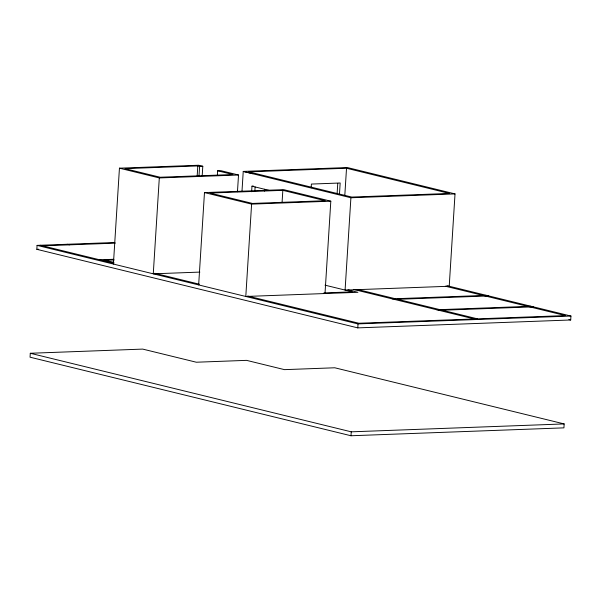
<?xml version="1.0" encoding="UTF-8"?>
<svg xmlns="http://www.w3.org/2000/svg" width="601" height="601" viewBox="0 0 601 601"><rect width="100%" height="100%" fill="white"/><g stroke="black" fill="none" stroke-linecap="round" stroke-linejoin="round"><path stroke-width="0.9" d="M30.298 353.268L30.05 357.197L350.999 435.755L563.918 427.859L564.166 423.93L334.772 367.782L284.498 369.645L246.56 360.36L196.324 362.223L142.707 349.098L30.298 353.268L351.247 431.826L564.166 423.93M446.866 285.67L570.95 316.051L570.702 319.98L357.783 327.876L36.834 249.317L37.082 245.381L114.836 242.504M113.409 264.064L119.441 168.182L198.653 165.245L202.792 166.259L202.206 175.567M119.441 168.182L159.303 177.941L153.27 273.823L199.87 272.095M197.158 176.176L197.804 165.936L124.985 168.641L160.151 177.242L232.97 174.545L217.622 170.789L217.337 175.439M198.954 176.619L199.6 166.372L197.804 165.936M198.661 284.934L204.475 192.59L283.687 189.653L330.813 201.185L325.006 293.536L323.346 293.13M237.463 191.757L238.522 175.004L220.822 170.669L217.622 170.789M242.008 191.005L243.24 171.413L347.37 167.551L455.025 193.905L449.217 286.249L345.087 290.11L350.901 197.767L243.24 171.413L252.886 173.742M251.624 191.749L251.977 186.175L253.577 186.115M204.475 192.59L251.601 204.122L245.794 296.473L357.911 292.311L347.941 289.87M254.884 190.697L255.117 186.979M264.463 191.103L264.575 189.247M282.072 202.469L282.838 190.344L210.019 193.049L252.45 203.431L325.269 200.726L282.838 190.344M311.153 187.797L311.386 184.064L340.166 182.997L339.467 194.183M337.116 193.605L337.762 183.358M344.816 195.295L346.522 168.242L248.791 171.871L351.75 197.068L449.473 193.447L346.522 168.242M350.999 435.755L351.247 431.826M357.783 327.876L358.031 323.947L37.082 245.381M199.6 166.372L202.792 166.259M159.303 177.941L238.522 175.004M350.901 197.767L455.025 193.905M251.601 204.122L330.813 201.185M42.633 245.839L115.249 243.15M36.834 249.317L38.712 249.25M99.683 259.805L113.589 259.286M102.035 260.383L114.167 259.933M324.51 292.89L352.366 291.853L325.006 285.159M392.122 298.847L486.397 295.354M394.474 299.426L488.748 295.925M436.739 309.77L531.014 306.27M439.091 310.341L533.365 306.848M357.82 323.894L570.95 316.051M251.977 186.175L269.105 190.367M445.326 286.196L565.398 315.593L358.88 323.248L247.695 296.03M568.884 319.537L570.702 319.98M358.136 289.629L395.323 298.727M397.674 299.306L439.94 309.65M442.291 310.229L477.525 318.853M353.501 289.397L476.676 319.544M67.147 244.269L69.498 244.847M105.228 260.263L113.957 262.397M40.282 245.268L113.935 263.291M154.735 273.282L199.389 284.213"/></g></svg>
